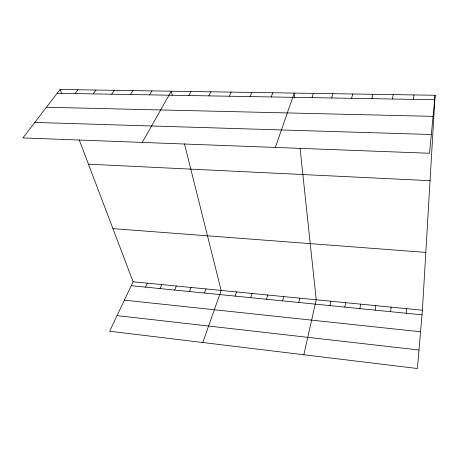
<?xml version="1.0" encoding="UTF-8"?>
<svg xmlns="http://www.w3.org/2000/svg" width="458" height="458" viewBox="0 0 458 458"><rect width="100%" height="100%" fill="white"/><g stroke="black" fill="none" stroke-linecap="round" stroke-linejoin="round"><path stroke-width="0.69" d="M79.2 139.85L133.106 281.756L109.657 331.237L417.393 368.513L422.402 310.226L435.1 95.258L60.067 89.487L22.9 137.915L429.524 153.264L435.1 95.258M406.194 313.249L406.681 308.681M390.577 311.686L391.149 307.152M413.397 99.375L413.992 94.932M375.148 310.14L375.806 305.641M359.896 308.612L360.641 304.146M392.472 99.02L393.222 94.617M344.834 307.1L345.658 302.675M329.949 305.612L330.853 301.215M371.885 98.665L372.789 94.302M303.849 354.755L316.22 299.778L300.064 148.163M351.624 98.315L352.671 93.993M298.788 302.486L299.853 298.164M282.557 300.86L283.702 296.578M331.684 97.978L332.874 93.684M266.533 299.257L267.764 295.009M312.058 97.64L313.387 93.386M250.721 297.671L252.032 293.458M235.109 296.108L236.5 291.929M275.35 147.442L294.196 93.088L294.723 98.029M202.785 342.515L221.162 290.424L184.465 143.812M204.486 293.04L206.02 288.929M271.216 96.941L272.825 92.762M189.469 291.534L191.072 287.458M174.635 290.046L176.307 286.01M250.068 96.581L251.82 92.436M159.991 288.58L161.731 284.573M145.524 287.132L147.333 283.153M229.286 96.226L231.175 92.121M208.859 95.877L210.875 91.806M188.776 95.533L190.917 91.503M142.255 142.421L171.292 91.199L172.305 95.235M149.611 94.863L151.993 90.902M130.513 94.531L133.003 90.61M111.723 94.211L114.328 90.323M93.243 93.896L95.951 90.037M75.055 93.587L77.866 89.762M57.158 93.277L434.671 99.741M46.424 107.264L433.073 116.355M34.791 122.423L431.327 134.52M88.446 164.187L430.056 180.681M112.926 228.628L425.82 252.41M133.106 281.756L422.402 310.226M131.24 285.7L422.007 314.835M124.393 300.145L420.553 331.769M117.059 315.614L418.984 350.004M60.067 89.487L61.532 93.34"/></g></svg>
